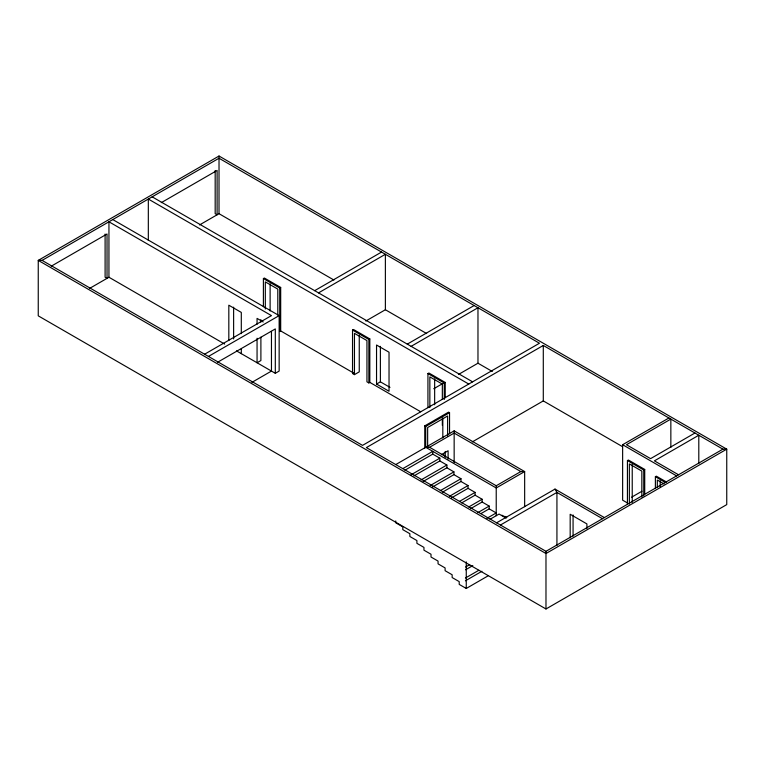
<?xml version="1.0" encoding="UTF-8"?>
<svg xmlns="http://www.w3.org/2000/svg" width="765" height="765" viewBox="0 0 765 765"><rect width="100%" height="100%" fill="white"/><g stroke="black" fill="none" stroke-linecap="round" stroke-linejoin="round"><path stroke-width="1.15" d="M219.019 156.022L38.25 260.387L38.25 315.84L545.981 608.978L726.75 504.613L726.75 449.16L219.019 156.022L219.019 213.693L333.923 280.038M42.094 260.387L219.019 158.24L539.449 343.236L362.524 445.383L42.094 260.387L38.25 260.387L545.981 553.525L726.75 449.16L722.906 449.16L543.293 345.455L366.368 447.601L545.981 551.307L722.906 449.16M51.245 266.191L107.024 233.994L107.024 278.355L105.101 277.246L105.101 234.052M161.319 202.639L217.097 170.442L217.097 214.802L215.175 213.693L215.175 170.499M89.467 288.491L108.946 277.246L224.681 344.068M199.541 224.939L219.019 213.693M263.399 306.775L263.399 278.575L264.355 278.02L280.688 287.449L280.688 330.929L353.497 372.966L352.531 373.521L352.531 330.04L353.497 329.486L369.82 338.914L369.82 382.385L420.712 411.771M263.399 278.575L279.722 288.003L280.688 287.449M204.609 354.214L271.46 315.62L108.946 221.793L108.946 277.246M314.683 290.662L381.544 252.068M208.453 356.433L279.149 315.62L279.149 371.073L275.304 373.291L236.5 350.886M318.527 292.88L385.378 254.286L385.378 309.739L426.66 333.578M217.585 362.256L275.304 328.931L275.304 373.291M280.688 330.929L279.722 331.484L279.722 288.003M251.886 382.385L271.46 371.073L271.46 331.379M365.842 321.023L385.378 309.739M352.531 330.04L368.864 339.469L369.82 338.914M352.531 373.521L354.453 374.63L359.254 371.857L359.254 335.309M407.286 344.126L474.137 305.531M411.121 346.344L477.972 307.75L477.972 363.203L458.436 374.487M354.453 374.63L354.453 333.368L366.942 340.578L366.942 381.831L368.864 382.94L369.82 382.385M376.543 384.049L389.031 391.259L389.031 352.225L376.543 345.015L376.543 384.049L380.387 381.831L389.987 387.377M427.931 407.649L427.931 373.569L428.897 373.014L445.22 382.443L445.22 397.724M433.755 388.735L443.012 383.389M427.931 373.569L444.264 382.997L445.22 382.443M424.766 448.194L424.766 425.866L448.586 412.115L449.543 412.67L449.543 433.822M424.766 425.866L425.723 426.421L449.543 412.67M395.754 464.575L454.152 430.858L524.656 471.565L524.656 506.679M429.567 447.267L454.152 433.076L520.812 471.565L524.656 471.565L496.227 487.974L425.723 447.267L429.567 447.267L496.227 485.756L520.812 471.565M402.801 468.639L432.77 451.34L432.77 454.114L404.876 470.226M441.376 454.649L448.099 450.767L448.099 459.019M410.891 474.893L439.827 458.187L439.827 460.96L413.989 475.868M472.263 441.921L543.293 400.908L622.586 446.693M421.037 479.942L446.875 465.024L446.875 467.798L423.102 481.52M430.159 485.593L453.922 471.871L453.922 474.644L432.225 487.171M440.305 490.642L460.97 478.718L460.97 481.491L442.371 492.23M449.428 496.294L468.027 485.555L468.027 488.328L451.493 497.872M459.574 501.352L475.075 492.402L475.075 495.175L461.639 502.93M468.687 507.004L482.122 499.249L482.122 502.012L470.762 508.582M477.809 512.646L489.179 506.086L489.179 508.859L480.908 513.631M486.923 518.297L496.227 512.933L489.179 508.859M490.021 519.282L499.067 514.061L506.153 518.154M627.434 502.949L622.634 500.176L622.634 444.723L668.926 417.986M496.609 522.801L555.008 489.084L604.379 517.589M500.453 525.019L556.93 492.411L602.457 518.699M627.434 504.059L627.434 460.578L628.39 460.023L644.723 469.452L644.723 494.133M694.955 433.019L650.585 458.637L626.468 444.723L670.848 419.096L670.848 447.42M465.589 567.018L469.729 564.627M465.589 569.791L472.827 565.612M627.434 460.578L643.757 470.006L644.723 469.452M465.407 578.034L478.842 570.279M465.407 580.807L481.94 571.264M655.385 488.472L655.385 476.719L656.341 476.165L666.554 482.055M395.754 520.955L395.754 522.801L402.801 526.875L402.801 529.648L409.858 533.712L409.858 536.485L416.906 540.559L416.906 543.332L423.953 547.405L423.953 550.178L431.011 554.243L431.011 557.016L438.058 561.089L438.058 563.862L445.106 567.936L445.106 570.7L452.153 574.773L452.153 577.546L459.21 581.62L459.21 584.393L466.258 588.457L487.955 575.93M631.632 497.193L641.95 491.235M678.536 474.778L654.419 460.855L698.799 435.237L698.799 463.552M622.634 444.723L676.614 475.887M477.972 363.203L492.316 371.484M655.385 476.719L665.588 482.61M664.03 483.929L657.307 480.047L657.307 487.114M152.168 196.835L472.598 381.831M468.754 384.049L148.324 199.053L148.324 240.353M112.79 219.574L279.149 315.62M263.227 321.96L257.059 318.393L257.059 324.236M442.82 454.477L445.699 456.141M432.77 454.114L439.827 458.187M439.827 460.96L446.875 465.024M446.875 467.798L453.922 471.871M453.922 474.644L460.97 478.718M460.97 481.491L468.027 485.555M468.027 488.328L475.075 492.402M475.075 495.175L482.122 499.249M482.122 502.012L489.179 506.086M504.757 516.327L506.774 517.494M501.907 515.189L505.961 517.532M555.008 489.084L556.93 492.411L556.93 545.512M660.185 480.736L660.185 486.636M643.757 470.006L643.757 495.863M641.845 497.049L641.845 471.116L629.356 463.906L629.356 503.992M632.234 464.604L632.234 502.328M586.898 528.625L586.898 523.91L570.183 514.262L570.183 537.833M573.071 514.96L573.071 536.169M545.981 551.307L545.981 608.978M543.293 345.455L543.293 400.908M496.227 485.756L496.227 515.706M466.258 561.893L466.258 588.457M454.152 430.858L454.152 462.576M447.621 436.031L447.621 415.997L427.645 427.53L427.645 447.573M445.22 451.455L445.22 457.355M444.264 382.997L444.264 399.454M442.82 417.939L442.82 437.982M442.342 399.435L442.342 384.107L429.853 376.896L429.853 407.544M442.342 418.292L442.342 425.369M434.654 378.838L434.654 404.771M425.723 426.421L425.723 447.573M380.387 346.344L380.387 381.831M368.864 339.469L368.864 382.94M277.8 315.046L277.8 289.113L265.321 281.903L265.321 309.022M270.122 283.844L270.122 310.963M260.894 319.674L260.894 322.017M260.894 337.193L260.894 360.545L257.059 362.763L257.059 338.245M241.3 333.626L241.3 312.407L228.821 305.197L228.821 340.559M241.3 348.945L241.3 353.659M233.621 307.138L233.621 338.962"/></g></svg>
